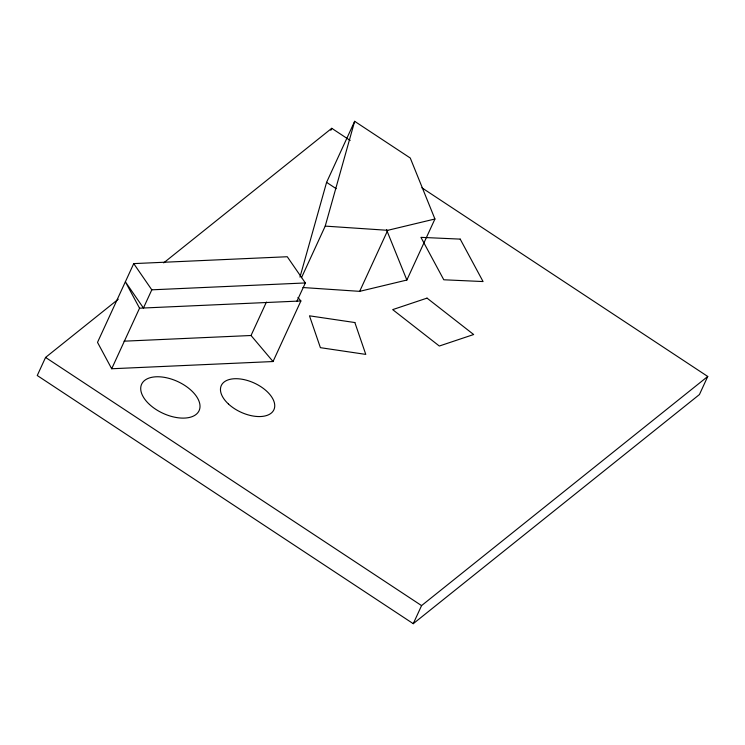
<?xml version="1.0" encoding="UTF-8"?>
<svg xmlns="http://www.w3.org/2000/svg" width="745" height="745" viewBox="0 0 745 745"><rect width="100%" height="100%" fill="white"/><g stroke="black" fill="none" stroke-linecap="round" stroke-linejoin="round"><path stroke-width="1.12" d="M299.965 277.112L326.589 182.348L354.657 121.314L410.262 158.014L434.931 219.002L406.863 280.036L359.667 291.351L302.936 287.533M301.502 277.671L325.22 226.108L354.657 121.314M118.25 299.239L45.566 357.432L37.25 375.517L413.252 623.686L699.434 394.552L707.75 376.467L421.875 187.787M296.966 301.138L305.338 282.951L287.263 256.736L133.737 263.609L97.511 342.365L111.694 368.756L273.033 361.539L300.887 300.971L297.953 297.497M111.694 368.756L139.548 308.188L125.374 281.796L143.44 308.011L151.803 289.824L133.737 263.609M330.817 130.31L331.749 128.308L350.159 140.451M124.061 341.182L251.037 335.501L266.412 302.079M359.667 291.351L387.735 230.317L434.931 219.002M413.252 623.686L421.568 605.601L707.75 376.467M163.677 262.873L331.749 128.308M151.803 289.824L305.338 282.951M139.548 308.188L300.887 300.971M325.22 226.108L387.735 230.317M326.589 182.348L336.172 188.681M45.566 357.432L421.568 605.601M251.037 335.501L273.033 361.539M386.525 229.749L406.863 280.036M427.034 298.121L392.69 309.622L439.317 346.025L473.662 334.524L427.034 298.121M460.205 239.117L420.934 237.348L443.787 279.785L483.067 281.554L460.205 239.117M354.862 322.548L309.482 315.824L320.397 347.673L365.776 354.397L354.862 322.548M149.475 404.433A31.635 17.508 24.7 0 0 199.036 410.793A31.635 17.508 24.7 0 0 162.578 377.082A31.635 17.508 24.7 0 0 149.475 404.433M228.473 404.032A28.953 16.027 24.7 0 0 273.843 409.862A28.953 16.027 24.7 0 0 240.467 379A28.953 16.027 24.7 0 0 228.473 404.032"/></g></svg>
